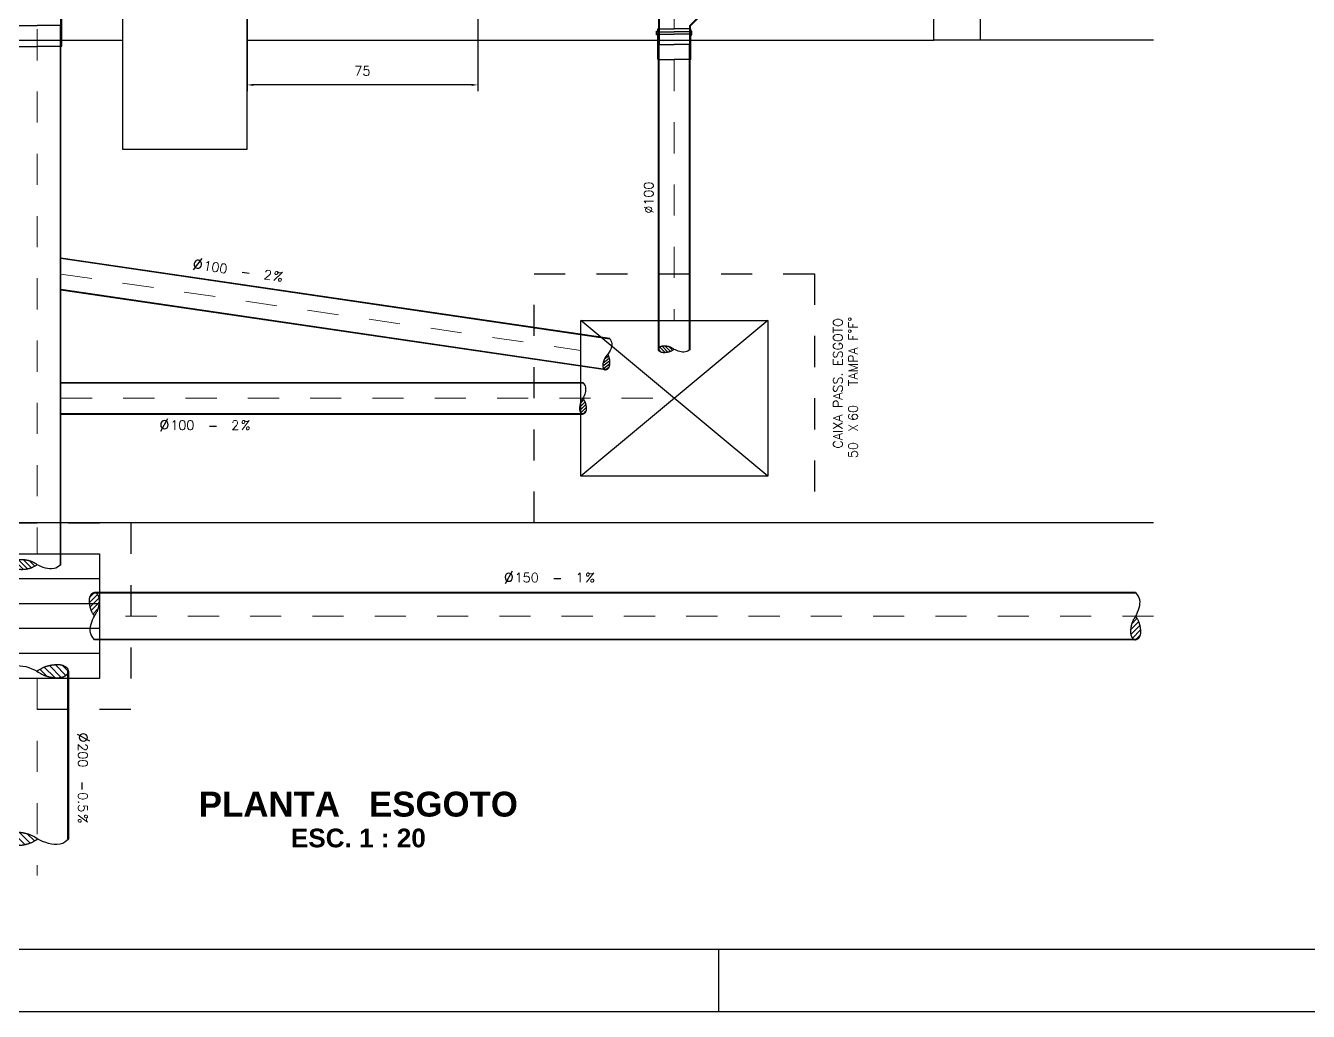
# Model space of a CAD drawing. Header units: millimetres. Extents: x -2485 to 3289, y -257 to 1952.
# Drawn here: x 36.636 to 40.754, y 15.34 to 18.506 of the extents above; entities that cross this region are included whole.
import ezdxf
from ezdxf.enums import TextEntityAlignment as Align

# ---------------------------------------------------------------- set-up
doc = ezdxf.new("R2010")
doc.units = ezdxf.units.MM
doc.header["$LTSCALE"] = 0.3
for name, pattern in [('CONTINUO', [0]), ('DASHDOT2', [0.5, 0.25, -0.125, 0, -0.125]), ('HID', [0.37, 0.07, -0.1, 0.03, -0.1, 0.07]), ('T-5CM', [0.1, 0.05, -0.05])]:
    doc.linetypes.add(name, pattern=pattern)
for name, color, linetype in [('CAIXAS', 3, 'Continuous'), ('PAREDE', 7, 'CONTINUO'), ('PILAR', 2, 'Continuous'), ('PLU', 6, 'HID'), ('TEX', 11, 'Continuous'), ('TUB', 1, 'Continuous')]:
    doc.layers.add(name, color=color, linetype=linetype)
doc.layers.add('PROJETO ESGOTO', color=1, linetype='HID', lineweight=15)
doc.layers.add('PROJETO ÁGUA PLUVIAL', color=6, linetype='HID', lineweight=15)
doc.styles.add('ROMANS', font='romans.shx', dxfattribs={"height": 0.03})
doc.styles.add('SANSSERIFBOLD', font='sasb____.pfb')
doc.dimstyles.new('20', dxfattribs={"dimtxt": 0.03, "dimasz": 0.02, "dimexe": 0.02, "dimexo": 0.02, "dimgap": 0.03, "dimtad": 1, "dimdec": 3, "dimlfac": 100, "dimdsep": 46, "dimtxsty": 'ROMANS', "dimcen": 0.02, "dimclrd": 11, "dimclre": 11, "dimclrt": 3, "dimadec": 0, "dimazin": 0, "dimtfac": 3.333333, "dimtdec": 3, "dimtix": 1, "dimtmove": 2, "dimatfit": 3, "dimfxl": 0, "dimtolj": 1, "dimarcsym": 0})

# ---------------------------------------------------------------- blocks, each defined once
blk = doc.blocks.new('ce50x60')
at = {"layer": 'CAIXAS', "linetype": 'T-5CM'}
for p, q in [((0, 0.8), (0.9, 0.8)), ((0, 0), (0, 0.8)), ((0.9, 0.8), (0.9, 0)), ((0.9, 0), (0, 0))]:
    blk.add_line(p, q, dxfattribs=at)
at = {"layer": 'CAIXAS', "color": 9, "linetype": 'Continuous'}
for p, q in [((0.15, 0.15), (0.15, 0.65)), ((0.15, 0.65), (0.75, 0.65)), ((0.75, 0.65), (0.75, 0.15)), ((0.75, 0.15), (0.15, 0.15))]:
    blk.add_line(p, q, dxfattribs=at)
at = {"layer": 'CAIXAS'}
for p, q in [((0.75, 0.65), (0.15, 0.15)), ((0.75, 0.15), (0.15, 0.65))]:
    blk.add_line(p, q, dxfattribs=at)
blk = doc.blocks.new('JS100D')
at = {"layer": 'TUB', "color": 3}
for p, q in [((-0.08, 0.049), (-0.0779, 0.0508)), ((0.13, 0.0508), (0.13, 0)), ((0.1676, 0.0508), (0.1676, 0)), ((0.1756, 0.0508), (0.1756, 0)), ((0.185, 0.0526), (0.185, 0)), ((0.13, -0.0508), (0.13, 0)), ((0.1676, -0.0508), (0.1676, 0)), ((0.1756, -0.0508), (0.1756, 0)), ((0.185, -0.0526), (0.185, 0)), ((-0.08, -0.049), (-0.0779, -0.0508)), ((0.1278, -0.056), (0.0919, -0.0919)), ((0.056, -0.1278), (0.0919, -0.0919)), ((0.0826, -0.1544), (0.1185, -0.1185)), ((0.1544, -0.0826), (0.1185, -0.1185)), ((0.1601, -0.0882), (0.1242, -0.1242)), ((0.168, -0.0936), (0.1308, -0.1308)), ((0.0882, -0.1601), (0.1242, -0.1242)), ((0.0936, -0.168), (0.1308, -0.1308))]:
    blk.add_line(p, q, dxfattribs=at)
at = {"layer": 'TUB', "color": 4}
for p, q in [((0, 0.049), (-0.08, 0.049)), ((0, 0.0508), (-0.0779, 0.0508)), ((0.1275, 0.0508), (0, 0.0508)), ((0.1282, 0.049), (0, 0.049)), ((0.1275, 0.0508), (0.1293, 0.0526)), ((0.1282, 0.049), (0.13, 0.0508)), ((0.1293, 0.0526), (0.1658, 0.0526)), ((0.13, 0.0508), (0.1676, 0.0508)), ((0.1658, 0.0566), (0.1774, 0.0566)), ((0.1658, 0.0526), (0.1658, 0.0566)), ((0.1676, 0.0508), (0.1676, 0.0548)), ((0.1676, 0.0548), (0.1756, 0.0548)), ((0.1756, 0.0548), (0.1756, 0.0508)), ((0.1756, 0.0508), (0.185, 0.0508)), ((0.1774, 0.0566), (0.1774, 0.0526)), ((0.1774, 0.0526), (0.185, 0.0526)), ((-0.0203, -0.049), (-0.08, -0.049)), ((-0.021, -0.0508), (-0.0779, -0.0508)), ((-0.021, -0.0508), (0.0542, -0.126)), ((-0.0203, -0.049), (0.056, -0.1253)), ((0.1183, -0.049), (0.1253, -0.056)), ((0.1282, -0.049), (0.1183, -0.049)), ((0.1226, -0.0508), (0.126, -0.0542)), ((0.1275, -0.0508), (0.1226, -0.0508)), ((0.1253, -0.056), (0.1278, -0.056)), ((0.126, -0.0542), (0.1286, -0.0542)), ((0.1275, -0.0508), (0.1293, -0.0526)), ((0.1278, -0.056), (0.1544, -0.0826)), ((0.1282, -0.049), (0.13, -0.0508)), ((0.1286, -0.0542), (0.1544, -0.08)), ((0.1293, -0.0526), (0.1658, -0.0526)), ((0.13, -0.0508), (0.1676, -0.0508)), ((0.1544, -0.08), (0.1573, -0.0772)), ((0.1544, -0.0826), (0.1573, -0.0798)), ((0.1573, -0.0772), (0.1655, -0.0854)), ((0.1573, -0.0798), (0.1629, -0.0854)), ((0.1658, -0.0526), (0.1658, -0.0566)), ((0.1658, -0.0566), (0.1774, -0.0566)), ((0.1676, -0.0508), (0.1676, -0.0548)), ((0.1676, -0.0548), (0.1756, -0.0548)), ((0.1756, -0.0548), (0.1756, -0.0508)), ((0.1756, -0.0508), (0.185, -0.0508)), ((0.1774, -0.0566), (0.1774, -0.0526)), ((0.1774, -0.0526), (0.185, -0.0526)), ((0.1629, -0.0854), (0.1601, -0.0882)), ((0.1601, -0.0882), (0.1667, -0.0949)), ((0.1655, -0.0854), (0.1626, -0.0882)), ((0.1626, -0.0882), (0.168, -0.0936)), ((0.0542, -0.126), (0.0542, -0.1286)), ((0.0542, -0.1286), (0.08, -0.1544)), ((0.056, -0.1253), (0.056, -0.1278)), ((0.056, -0.1278), (0.0826, -0.1544)), ((0.08, -0.1544), (0.0772, -0.1573)), ((0.0772, -0.1573), (0.0854, -0.1655)), ((0.0826, -0.1544), (0.0798, -0.1573)), ((0.0798, -0.1573), (0.0854, -0.1629)), ((0.0854, -0.1629), (0.0882, -0.1601)), ((0.0854, -0.1655), (0.0882, -0.1626)), ((0.0882, -0.1601), (0.0949, -0.1667)), ((0.0882, -0.1626), (0.0936, -0.168))]:
    blk.add_line(p, q, dxfattribs=at)
at = {"layer": 'TUB', "color": 3, "linetype": 'Continuous'}
for p in [(-0.08, 0.049), (-0.08, -0.049)]:
    blk.add_line(p, (-0.08, 0), dxfattribs=at)
blk = doc.blocks.new('l100')
at = {"layer": 'TUB', "color": 4}
for p, q in [((-0.049, 0.0518), (-0.0475, 0.0526)), ((0, 0.0508), (-0.049, 0.0508)), ((-0.0475, 0.0526), (0.0308, 0.0526)), ((0, 0.0508), (0.0326, 0.0508)), ((0.0308, 0.0566), (0.0424, 0.0566)), ((0.0308, 0.0526), (0.0308, 0.0566)), ((0.0326, 0.0548), (0.0406, 0.0548)), ((0.0326, 0.0508), (0.0326, 0.0548)), ((0.0406, 0.0548), (0.0406, 0.0508)), ((0.0406, 0.0508), (0.05, 0.0508)), ((0.0424, 0.0566), (0.0424, 0.0526)), ((0.0424, 0.0526), (0.05, 0.0526)), ((0, -0.0508), (-0.049, -0.0508)), ((-0.049, -0.0518), (-0.0475, -0.0526)), ((-0.0475, -0.0526), (0.0308, -0.0526)), ((0, -0.0508), (0.0326, -0.0508)), ((0.0308, -0.0526), (0.0308, -0.0566)), ((0.0308, -0.0566), (0.0424, -0.0566)), ((0.0326, -0.0508), (0.0326, -0.0548)), ((0.0326, -0.0548), (0.0406, -0.0548)), ((0.0406, -0.0508), (0.05, -0.0508)), ((0.0406, -0.0548), (0.0406, -0.0508)), ((0.0424, -0.0526), (0.05, -0.0526)), ((0.0424, -0.0566), (0.0424, -0.0526))]:
    blk.add_line(p, q, dxfattribs=at)
at = {"layer": 'TUB', "color": 3}
for p, q in [((-0.049, 0.0518), (-0.049, 0)), ((0, 0.0508), (0, 0)), ((0.0326, 0.0508), (0.0326, 0)), ((0.0406, 0.0508), (0.0406, 0)), ((0.05, 0.0526), (0.05, 0)), ((-0.049, -0.0518), (-0.049, 0)), ((0, -0.0508), (0, 0)), ((0.0326, -0.0508), (0.0326, 0)), ((0.0406, -0.0508), (0.0406, 0)), ((0.05, -0.0526), (0.05, 0))]:
    blk.add_line(p, q, dxfattribs=at)
blk = doc.blocks.new('L150')
at = {"layer": 'TUB', "color": 4}
for p, q in [((0.0382, 0.0849), (0.0556, 0.0849)), ((0.0382, 0.0789), (0.0382, 0.0849)), ((0.0556, 0.0849), (0.0556, 0.0789)), ((-0.067, 0.0777), (-0.06475, 0.0789)), ((0, 0.0762), (-0.067, 0.0762)), ((-0.06475, 0.0789), (0.0382, 0.0789)), ((0, 0.0762), (0.0409, 0.0762)), ((0.0409, 0.0822), (0.0529, 0.0822)), ((0.0409, 0.0762), (0.0409, 0.0822)), ((0.0529, 0.0822), (0.0529, 0.0762)), ((0.0529, 0.0762), (0.067, 0.0762)), ((0.0556, 0.0789), (0.067, 0.0789)), ((0, -0.0762), (-0.067, -0.0762)), ((-0.067, -0.0777), (-0.06475, -0.0789)), ((-0.06475, -0.0789), (0.0382, -0.0789)), ((0, -0.0762), (0.0409, -0.0762)), ((0.0382, -0.0789), (0.0382, -0.0849)), ((0.0409, -0.0762), (0.0409, -0.0822)), ((0.0409, -0.0822), (0.0529, -0.0822)), ((0.0529, -0.0762), (0.067, -0.0762)), ((0.0529, -0.0822), (0.0529, -0.0762)), ((0.0556, -0.0789), (0.067, -0.0789)), ((0.0556, -0.0849), (0.0556, -0.0789)), ((0.0382, -0.0849), (0.0556, -0.0849))]:
    blk.add_line(p, q, dxfattribs=at)
at = {"layer": 'TUB', "color": 3}
for p, q in [((-0.067, 0.0777), (-0.067, 0)), ((0, 0.0762), (0, 0)), ((0.0409, 0.0762), (0.0409, 0)), ((0.0529, 0.0762), (0.0529, 0)), ((0.067, 0.0789), (0.067, 0)), ((-0.067, -0.0777), (-0.067, 0)), ((0, -0.0762), (0, 0)), ((0.0409, -0.0762), (0.0409, 0)), ((0.0529, -0.0762), (0.0529, 0)), ((0.067, -0.0789), (0.067, 0))]:
    blk.add_line(p, q, dxfattribs=at)
blk = doc.blocks.new('CP40N')
at = {"layer": 'CAIXAS', "linetype": 'T-5CM'}
for p, q in [((-0.3, -0.3), (-0.3, 0.3)), ((-0.3, 0.3), (0.3, 0.3)), ((0.3, 0.3), (0.3, -0.3)), ((0.3, -0.3), (-0.3, -0.3))]:
    blk.add_line(p, q, dxfattribs=at)
at = {"layer": 'CAIXAS', "color": 9, "linetype": 'Continuous'}
for p, q in [((-0.2, -0.2), (-0.2, 0.2)), ((-0.2, 0.2), (0.2, 0.2)), ((0.2, 0.2), (0.2, -0.2)), ((0.2, -0.2), (-0.2, -0.2))]:
    blk.add_line(p, q, dxfattribs=at)
at = {"layer": 'CAIXAS', "color": 7}
for p, q in [((0.2, 0.12), (-0.2, 0.12)), ((0.2, 0.04), (-0.2, 0.04)), ((0.2, -0.04), (-0.2, -0.04)), ((0.2, -0.12), (-0.2, -0.12))]:
    blk.add_line(p, q, dxfattribs=at)
blk = doc.blocks.new('PE')
at = {"layer": 'TEX', "color": 9, "linetype": 'Continuous', "style": 'SANSSERIFBOLD'}
blk.add_text('PLANTA   ESGOTO', height=0.08, dxfattribs=at).set_placement((-0.0178, 0.1183), align=Align.CENTER)
at = {"layer": 'TEX', "color": 3, "linetype": 'Continuous', "style": 'SANSSERIFBOLD'}
blk.add_text('ESC. 1 : 20', height=0.06, dxfattribs=at).set_placement((-0.0178, 0.0196), align=Align.CENTER)
blk = doc.blocks.new('b100')
at = {"layer": 'TUB', "color": 7}
for p, q in [((-0.0104, -0.0292), (0.0066, -0.0121)), ((-0.0101, -0.0394), (0.0091, -0.0203)), ((-0.0081, -0.0163), (0.0031, -0.0051)), ((-0.0068, -0.0468), (0.0105, -0.0295)), ((-0.0002, -0.0508), (0.0097, -0.0409))]:
    blk.add_line(p, q, dxfattribs=at)
for points in [[(0, 0.0508), (0.0052, 0.0436), (0.007, 0.04), (0.0082, 0.0359), (0.0089, 0.0306), (0.0088, 0.0264), (0.0082, 0.0221), (0.0073, 0.0174), (0.0058, 0.0129), (0.0039, 0.0078), (0.0019, 0.0034), (0, 0)], [(0, 0), (-0.0016, -0.0026), (-0.0029, -0.0047), (-0.0039, -0.0065), (-0.0047, -0.008), (-0.0054, -0.0092), (-0.0058, -0.0102), (-0.0062, -0.0111), (-0.0065, -0.0118), (-0.0068, -0.0126), (-0.0071, -0.0132), (-0.0073, -0.0139), (-0.0075, -0.0145), (-0.0077, -0.0151), (-0.0079, -0.0157), (-0.0081, -0.0162), (-0.0083, -0.0168), (-0.0084, -0.0173), (-0.0085, -0.0179), (-0.0087, -0.0184), (-0.0088, -0.0189), (-0.0089, -0.0195), (-0.009, -0.02), (-0.0092, -0.0206), (-0.0093, -0.0212), (-0.0094, -0.0218), (-0.0095, -0.0224), (-0.0097, -0.023), (-0.0098, -0.0237), (-0.0099, -0.0243), (-0.01, -0.025), (-0.0101, -0.0257), (-0.0102, -0.0264), (-0.0103, -0.0271), (-0.0103, -0.0278), (-0.0104, -0.0286), (-0.0105, -0.0293), (-0.0105, -0.03), (-0.0105, -0.0308), (-0.0106, -0.0315), (-0.0106, -0.0322), (-0.0106, -0.0329), (-0.0106, -0.0335), (-0.0106, -0.0342), (-0.0106, -0.0348), (-0.0105, -0.0354), (-0.0105, -0.036), (-0.0105, -0.0366), (-0.0104, -0.0372), (-0.0104, -0.0377), (-0.0103, -0.0383), (-0.0102, -0.0388), (-0.0101, -0.0393), (-0.01, -0.0398), (-0.0099, -0.0403), (-0.0097, -0.0408), (-0.0095, -0.0413), (-0.0094, -0.0418), (-0.0092, -0.0424), (-0.0089, -0.0429), (-0.0087, -0.0433), (-0.0085, -0.0438), (-0.0082, -0.0443), (-0.008, -0.0447), (-0.0078, -0.0452), (-0.0075, -0.0456), (-0.0073, -0.046), (-0.0071, -0.0463), (-0.0068, -0.0467), (-0.0066, -0.047), (-0.0064, -0.0473), (-0.0062, -0.0476), (-0.006, -0.0478), (-0.0058, -0.0481), (-0.0056, -0.0483), (-0.0053, -0.0485), (-0.0051, -0.0487), (-0.0049, -0.0489), (-0.0046, -0.049), (-0.0044, -0.0492), (-0.0041, -0.0494), (-0.0038, -0.0495), (-0.0035, -0.0497), (-0.0031, -0.0499), (-0.0027, -0.05), (-0.0022, -0.0502), (-0.0016, -0.0504), (-0.0008, -0.0506), (0, -0.0508)], [(0, 0), (0.0016, -0.0026), (0.0029, -0.0047), (0.0039, -0.0065), (0.0047, -0.008), (0.0054, -0.0092), (0.0058, -0.0102), (0.0062, -0.0111), (0.0065, -0.0118), (0.0068, -0.0126), (0.0071, -0.0132), (0.0073, -0.0139), (0.0075, -0.0145), (0.0077, -0.0151), (0.0079, -0.0157), (0.0081, -0.0162), (0.0083, -0.0168), (0.0084, -0.0173), (0.0085, -0.0179), (0.0087, -0.0184), (0.0088, -0.0189), (0.0089, -0.0195), (0.009, -0.02), (0.0092, -0.0206), (0.0093, -0.0212), (0.0094, -0.0218), (0.0095, -0.0224), (0.0097, -0.023), (0.0098, -0.0237), (0.0099, -0.0243), (0.01, -0.025), (0.0101, -0.0257), (0.0102, -0.0264), (0.0103, -0.0271), (0.0103, -0.0278), (0.0104, -0.0286), (0.0105, -0.0293), (0.0105, -0.03), (0.0105, -0.0308), (0.0106, -0.0315), (0.0106, -0.0322), (0.0106, -0.0329), (0.0106, -0.0335), (0.0106, -0.0342), (0.0106, -0.0348), (0.0105, -0.0354), (0.0105, -0.036), (0.0105, -0.0366), (0.0104, -0.0372), (0.0104, -0.0377), (0.0103, -0.0383), (0.0102, -0.0388), (0.0101, -0.0393), (0.01, -0.0398), (0.0099, -0.0403), (0.0097, -0.0408), (0.0095, -0.0413), (0.0094, -0.0418), (0.0092, -0.0424), (0.0089, -0.0429), (0.0087, -0.0433), (0.0085, -0.0438), (0.0082, -0.0443), (0.008, -0.0447), (0.0078, -0.0452), (0.0075, -0.0456), (0.0073, -0.046), (0.0071, -0.0463), (0.0068, -0.0467), (0.0066, -0.047), (0.0064, -0.0473), (0.0062, -0.0476), (0.006, -0.0478), (0.0058, -0.0481), (0.0056, -0.0483), (0.0053, -0.0485), (0.0051, -0.0487), (0.0049, -0.0489), (0.0046, -0.049), (0.0044, -0.0492), (0.0041, -0.0494), (0.0038, -0.0495), (0.0035, -0.0497), (0.0031, -0.0499), (0.0027, -0.05), (0.0022, -0.0502), (0.0016, -0.0504), (0.0008, -0.0506), (0, -0.0508)]]:
    blk.add_lwpolyline(points, dxfattribs=at)
blk = doc.blocks.new('100')
at = {"layer": 'TEX', "color": 9, "style": 'ROMANS'}
blk.add_text('%%c100', height=0.03, dxfattribs=at).set_placement((0, 0))
blk = doc.blocks.new('B150')
at = {"layer": 'TUB', "color": 7}
for p, q in [((-0.0157, -0.0438), (0.01, -0.0182)), ((-0.0151, -0.0592), (0.0137, -0.0304)), ((-0.0121, -0.0244), (0.0046, -0.0076)), ((-0.0102, -0.0701), (0.0157, -0.0443)), ((-0.0003, -0.0761), (0.0145, -0.0614))]:
    blk.add_line(p, q, dxfattribs=at)
for points in [[(0, 0.0762), (0.0078, 0.0654), (0.0105, 0.06), (0.0123, 0.0539), (0.0133, 0.046), (0.0132, 0.0396), (0.0123, 0.0331), (0.0109, 0.026), (0.0086, 0.0194), (0.0058, 0.0117), (0.0028, 0.0052), (0, 0)], [(0, 0), (-0.0024, -0.0039), (-0.0043, -0.0071), (-0.0059, -0.0097), (-0.0071, -0.012), (-0.008, -0.0138), (-0.0088, -0.0153), (-0.0093, -0.0166), (-0.0098, -0.0177), (-0.0102, -0.0188), (-0.0106, -0.0199), (-0.011, -0.0208), (-0.0113, -0.0218), (-0.0116, -0.0227), (-0.0119, -0.0235), (-0.0121, -0.0244), (-0.0124, -0.0252), (-0.0126, -0.026), (-0.0128, -0.0268), (-0.013, -0.0276), (-0.0132, -0.0284), (-0.0134, -0.0292), (-0.0136, -0.03), (-0.0138, -0.0309), (-0.0139, -0.0318), (-0.0141, -0.0326), (-0.0143, -0.0336), (-0.0145, -0.0345), (-0.0147, -0.0355), (-0.0148, -0.0365), (-0.015, -0.0375), (-0.0151, -0.0385), (-0.0153, -0.0396), (-0.0154, -0.0407), (-0.0155, -0.0418), (-0.0156, -0.0429), (-0.0157, -0.044), (-0.0157, -0.0451), (-0.0158, -0.0461), (-0.0158, -0.0472), (-0.0159, -0.0483), (-0.0159, -0.0493), (-0.0159, -0.0503), (-0.0159, -0.0513), (-0.0158, -0.0522), (-0.0158, -0.0532), (-0.0158, -0.0541), (-0.0157, -0.0549), (-0.0156, -0.0558), (-0.0155, -0.0566), (-0.0154, -0.0574), (-0.0153, -0.0582), (-0.0151, -0.059), (-0.015, -0.0597), (-0.0148, -0.0605), (-0.0146, -0.0613), (-0.0143, -0.062), (-0.014, -0.0628), (-0.0137, -0.0635), (-0.0134, -0.0643), (-0.0131, -0.065), (-0.0127, -0.0657), (-0.0124, -0.0664), (-0.012, -0.0671), (-0.0116, -0.0678), (-0.0113, -0.0684), (-0.0109, -0.069), (-0.0106, -0.0695), (-0.0103, -0.07), (-0.0099, -0.0705), (-0.0096, -0.0709), (-0.0093, -0.0714), (-0.009, -0.0717), (-0.0087, -0.0721), (-0.0083, -0.0724), (-0.008, -0.0727), (-0.0077, -0.073), (-0.0073, -0.0733), (-0.007, -0.0736), (-0.0066, -0.0738), (-0.0062, -0.0741), (-0.0057, -0.0743), (-0.0053, -0.0746), (-0.0047, -0.0748), (-0.004, -0.0751), (-0.0033, -0.0753), (-0.0023, -0.0756), (-0.0013, -0.0759), (0, -0.0762)], [(0, 0), (0.0024, -0.0039), (0.0043, -0.0071), (0.0059, -0.0097), (0.0071, -0.012), (0.008, -0.0138), (0.0088, -0.0153), (0.0093, -0.0166), (0.0098, -0.0177), (0.0102, -0.0188), (0.0106, -0.0199), (0.011, -0.0208), (0.0113, -0.0218), (0.0116, -0.0227), (0.0119, -0.0235), (0.0121, -0.0244), (0.0124, -0.0252), (0.0126, -0.026), (0.0128, -0.0268), (0.013, -0.0276), (0.0132, -0.0284), (0.0134, -0.0292), (0.0136, -0.03), (0.0138, -0.0309), (0.0139, -0.0318), (0.0141, -0.0326), (0.0143, -0.0336), (0.0145, -0.0345), (0.0147, -0.0355), (0.0148, -0.0365), (0.015, -0.0375), (0.0151, -0.0385), (0.0153, -0.0396), (0.0154, -0.0407), (0.0155, -0.0418), (0.0156, -0.0429), (0.0157, -0.044), (0.0157, -0.0451), (0.0158, -0.0461), (0.0158, -0.0472), (0.0159, -0.0483), (0.0159, -0.0493), (0.0159, -0.0503), (0.0159, -0.0513), (0.0158, -0.0522), (0.0158, -0.0532), (0.0158, -0.0541), (0.0157, -0.0549), (0.0156, -0.0558), (0.0155, -0.0566), (0.0154, -0.0574), (0.0153, -0.0582), (0.0151, -0.059), (0.015, -0.0597), (0.0148, -0.0605), (0.0146, -0.0613), (0.0143, -0.062), (0.014, -0.0628), (0.0137, -0.0635), (0.0134, -0.0643), (0.0131, -0.065), (0.0127, -0.0657), (0.0124, -0.0664), (0.012, -0.0671), (0.0116, -0.0678), (0.0113, -0.0684), (0.0109, -0.069), (0.0106, -0.0695), (0.0103, -0.07), (0.0099, -0.0705), (0.0096, -0.0709), (0.0093, -0.0714), (0.009, -0.0717), (0.0087, -0.0721), (0.0083, -0.0724), (0.008, -0.0727), (0.0077, -0.073), (0.0073, -0.0733), (0.007, -0.0736), (0.0066, -0.0738), (0.0062, -0.0741), (0.0057, -0.0743), (0.0053, -0.0746), (0.0047, -0.0748), (0.004, -0.0751), (0.0033, -0.0753), (0.0023, -0.0756), (0.0013, -0.0759), (0, -0.0762)]]:
    blk.add_lwpolyline(points, dxfattribs=at)
blk = doc.blocks.new('*D236')
at = {"layer": 'TEX', "color": 11, "lineweight": -2}
for p, q in [((38.0872, 18.7888), (38.0872, 18.2952)), ((37.3465, 18.5888), (37.3465, 18.2952)), ((38.0672, 18.3152), (37.3665, 18.3152))]:
    blk.add_line(p, q, dxfattribs=at)
at = {"layer": 'TEX', "color": 11}
for points in [[(37.3665, 18.3186), (37.3665, 18.3119), (37.3465, 18.3152)], [(38.0672, 18.3186), (38.0672, 18.3119), (38.0872, 18.3152)]]:
    blk.add_solid(points, dxfattribs=at)
at = {"layer": 'TEX', "color": 3, "insert": (37.7169, 18.3602), "char_height": 0.03, "attachment_point": 5, "style": 'ROMANS'}
blk.add_mtext('\\A1;75', dxfattribs=at)
blk = doc.blocks.new('DD')
at = {"layer": 'TEX', "color": 9}
blk.add_line((0.1881, 0.0234), (0.2108, 0.0234), dxfattribs=at)
at = {"layer": 'TEX', "color": 9, "style": 'ROMANS'}
for s, height, p in [('%%c', 0.04, (0.0265, 0.0079)), ('%', 0.03, (0.2889, 0.0116))]:
    blk.add_text(s, height=height, dxfattribs=at).set_placement(p)
blk.add_attdef('N', (0.0624, 0.0116), '', height=0.03, dxfattribs=at)
blk.add_attdef('INCL', text='', height=0.03, dxfattribs=at).set_placement((0.2837, 0.0116), align=Align.RIGHT)
blk = doc.blocks.new('B200')
at = {"layer": 'TUB', "color": 7}
for p, q in [((-0.0206, -0.0567), (0.0136, -0.0225)), ((-0.0198, -0.0772), (0.0185, -0.0389)), ((-0.0159, -0.0308), (0.0065, -0.0085)), ((-0.0132, -0.0918), (0.0213, -0.0573)), ((0, -0.0998), (0.0197, -0.0801))]:
    blk.add_line(p, q, dxfattribs=at)
for points in [[(0.0003, 0.0999), (0.0107, 0.0888), (0.0143, 0.0817), (0.0167, 0.0735), (0.0181, 0.063), (0.0179, 0.0545), (0.0167, 0.0458), (0.0149, 0.0364), (0.0118, 0.0275), (0.0081, 0.0173), (0.0041, 0.0086), (0.0003, 0.0017)], [(0.0003, 0.0017), (-0.0028, -0.0034), (-0.0054, -0.0077), (-0.0075, -0.0113), (-0.0091, -0.0143), (-0.0104, -0.0167), (-0.0113, -0.0187), (-0.0121, -0.0204), (-0.0127, -0.022), (-0.0133, -0.0234), (-0.0138, -0.0248), (-0.0143, -0.0261), (-0.0147, -0.0273), (-0.0151, -0.0285), (-0.0155, -0.0297), (-0.0159, -0.0308), (-0.0162, -0.0319), (-0.0165, -0.033), (-0.0168, -0.034), (-0.017, -0.0351), (-0.0173, -0.0362), (-0.0175, -0.0373), (-0.0178, -0.0384), (-0.018, -0.0395), (-0.0182, -0.0406), (-0.0185, -0.0418), (-0.0187, -0.0431), (-0.019, -0.0443), (-0.0192, -0.0456), (-0.0194, -0.0469), (-0.0196, -0.0483), (-0.0198, -0.0497), (-0.02, -0.0511), (-0.0202, -0.0525), (-0.0203, -0.054), (-0.0205, -0.0555), (-0.0206, -0.0569), (-0.0207, -0.0584), (-0.0207, -0.0598), (-0.0208, -0.0613), (-0.0208, -0.0627), (-0.0208, -0.0641), (-0.0208, -0.0654), (-0.0208, -0.0667), (-0.0208, -0.068), (-0.0208, -0.0692), (-0.0207, -0.0704), (-0.0206, -0.0716), (-0.0205, -0.0727), (-0.0204, -0.0738), (-0.0202, -0.0749), (-0.0201, -0.0759), (-0.0199, -0.077), (-0.0196, -0.078), (-0.0194, -0.079), (-0.0191, -0.08), (-0.0188, -0.081), (-0.0184, -0.082), (-0.018, -0.083), (-0.0176, -0.084), (-0.0171, -0.085), (-0.0166, -0.086), (-0.0162, -0.0869), (-0.0157, -0.0878), (-0.0152, -0.0887), (-0.0147, -0.0895), (-0.0143, -0.0903), (-0.0138, -0.091), (-0.0134, -0.0917), (-0.0129, -0.0923), (-0.0125, -0.0929), (-0.0121, -0.0934), (-0.0116, -0.094), (-0.0112, -0.0944), (-0.0108, -0.0949), (-0.0104, -0.0953), (-0.0099, -0.0957), (-0.0094, -0.0961), (-0.009, -0.0964), (-0.0085, -0.0967), (-0.0079, -0.0971), (-0.0073, -0.0974), (-0.0067, -0.0977), (-0.0059, -0.0981), (-0.0051, -0.0984), (-0.004, -0.0987), (-0.0028, -0.0991), (-0.0014, -0.0995), (0.0003, -0.0999)], [(0.0003, 0.0017), (0.0035, -0.0034), (0.0061, -0.0077), (0.0081, -0.0113), (0.0098, -0.0143), (0.011, -0.0167), (0.012, -0.0187), (0.0128, -0.0204), (0.0134, -0.022), (0.014, -0.0234), (0.0145, -0.0248), (0.015, -0.0261), (0.0154, -0.0273), (0.0158, -0.0285), (0.0162, -0.0297), (0.0165, -0.0308), (0.0168, -0.0319), (0.0171, -0.033), (0.0174, -0.034), (0.0177, -0.0351), (0.0179, -0.0362), (0.0182, -0.0373), (0.0184, -0.0384), (0.0187, -0.0395), (0.0189, -0.0406), (0.0191, -0.0418), (0.0194, -0.0431), (0.0196, -0.0443), (0.0199, -0.0456), (0.0201, -0.0469), (0.0203, -0.0483), (0.0205, -0.0497), (0.0207, -0.0511), (0.0209, -0.0525), (0.021, -0.054), (0.0211, -0.0555), (0.0212, -0.0569), (0.0213, -0.0584), (0.0214, -0.0598), (0.0214, -0.0613), (0.0215, -0.0627), (0.0215, -0.0641), (0.0215, -0.0654), (0.0215, -0.0667), (0.0215, -0.068), (0.0214, -0.0692), (0.0213, -0.0704), (0.0213, -0.0716), (0.0212, -0.0727), (0.021, -0.0738), (0.0209, -0.0749), (0.0207, -0.0759), (0.0205, -0.077), (0.0203, -0.078), (0.02, -0.079), (0.0197, -0.08), (0.0194, -0.081), (0.019, -0.082), (0.0186, -0.083), (0.0182, -0.084), (0.0178, -0.085), (0.0173, -0.086), (0.0168, -0.0869), (0.0163, -0.0878), (0.0159, -0.0887), (0.0154, -0.0895), (0.0149, -0.0903), (0.0145, -0.091), (0.014, -0.0917), (0.0136, -0.0923), (0.0131, -0.0929), (0.0127, -0.0934), (0.0123, -0.094), (0.0119, -0.0944), (0.0114, -0.0949), (0.011, -0.0953), (0.0106, -0.0957), (0.0101, -0.0961), (0.0096, -0.0964), (0.0091, -0.0967), (0.0086, -0.0971), (0.008, -0.0974), (0.0073, -0.0977), (0.0066, -0.0981), (0.0057, -0.0984), (0.0047, -0.0987), (0.0035, -0.0991), (0.002, -0.0995), (0.0003, -0.0999)]]:
    blk.add_lwpolyline(points, dxfattribs=at)
blk = doc.blocks.new('B200E')
at = {"layer": 'TUB', "color": 4}
for p, q in [((-0.0236, 0.0974), (0.5155, 0.0974)), ((-0.0232, 0.0999), (0.5158, 0.0999)), ((-0.0236, -0.0974), (0.5155, -0.0974)), ((-0.0232, -0.0999), (0.5158, -0.0999))]:
    blk.add_line(p, q, dxfattribs=at)
at = {"layer": 'TUB', "rotation": 180}
blk.add_blockref('B200', (-0.0232, 0), dxfattribs=at)
at = {"layer": 'TUB'}
blk.add_blockref('B200', (0.5155, 0), dxfattribs=at)
blk = doc.blocks.new('CE')
at = {"layer": 'TEX', "color": 9, "linetype": 'DASHDOT2', "style": 'ROMANS'}
for s, p in [('CAIXA PASS. ESGOTO', (0.2465, 0.0088)), ('TAMPA F%%DF%%D', (0.3488, -0.0398))]:
    blk.add_text(s, height=0.03, dxfattribs=at).set_placement(p, align=Align.CENTER)
at = {"layer": 'TEX', "color": 9, "style": 'ROMANS'}
blk.add_text('X', height=0.03, dxfattribs=at).set_placement((0.1036, -0.0398), align=Align.CENTER)
for tag, p in [('LARG', (0.0063, -0.0398)), ('COMP', (0.1257, -0.0398))]:
    blk.add_attdef(tag, p, '', height=0.03, dxfattribs=at)

msp = doc.modelspace()

# ---------------------------------------------------------------- linework, layer by layer
at = {"color": 12, "linetype": 'Continuous'}
msp.add_line((33.74, 15.539655), (49.66, 15.539655), dxfattribs=at)
at = {"color": 5, "linetype": 'Continuous'}
msp.add_line((38.86, 15.539655), (38.86, 15.339655), dxfattribs=at)
at = {"color": 4, "linetype": 'Continuous'}
msp.add_line((33.24, 15.339655), (49.86, 15.339655), dxfattribs=at)
at = {"layer": 'PAREDE'}
for p, q in [((39.701499, 18.458839), (39.701499, 22.479846)), ((39.551499, 18.458839), (39.551499, 20.468839)), ((36.406499, 18.458839), (36.946499, 18.458839)), ((37.346499, 18.458839), (39.551499, 18.458839)), ((39.701499, 18.458839), (39.551499, 18.458839)), ((40.256429, 18.458839), (39.701499, 18.458839)), ((40.256429, 16.908839), (34.262951, 16.908839))]:
    msp.add_line(p, q, dxfattribs=at)
at = {"layer": 'PILAR'}
msp.add_lwpolyline([(36.946499, 18.108839), (37.346499, 18.108839), (37.346499, 18.608839), (36.946499, 18.608839)], close=True, dxfattribs=at)
at = {"layer": 'PROJETO ESGOTO'}
for p, q in [((38.718021, 21.195362), (38.718021, 17.558839)), ((36.672875, 18.694108), (36.672875, 16.808839)), ((36.749075, 17.707835), (38.418021, 17.462731)), ((36.749075, 17.308839), (38.718021, 17.308839)), ((40.256429, 16.608839), (36.872875, 16.608839)), ((36.672875, 16.408839), (36.672875, 15.776481))]:
    msp.add_line(p, q, dxfattribs=at)
at = {"layer": 'TUB', "color": 4}
for p, q in [((36.747275, 16.774121), (36.747275, 18.505608)), ((36.749075, 16.774121), (36.749075, 18.505608)), ((38.667221, 17.465777), (38.667221, 18.445362)), ((38.669021, 17.465777), (38.669021, 18.445362)), ((38.767021, 17.465777), (38.767021, 18.445362)), ((38.768821, 17.465777), (38.768821, 18.445362)), ((38.511541, 17.500341), (36.749075, 17.75918)), ((38.511279, 17.49856), (36.749075, 17.75736)), ((38.497039, 17.4016), (36.749075, 17.658309)), ((38.496778, 17.39982), (36.749075, 17.65649)), ((36.749075, 17.359639), (38.424611, 17.359639)), ((36.749075, 17.357839), (38.424611, 17.357839)), ((36.749075, 17.259839), (38.424611, 17.259839)), ((36.749075, 17.258039), (38.424611, 17.258039)), ((40.198756, 16.685039), (36.856494, 16.685039)), ((40.198756, 16.683239), (36.856494, 16.683239)), ((40.198756, 16.534439), (36.856494, 16.534439)), ((40.198756, 16.532639), (36.856494, 16.532639))]:
    msp.add_line(p, q, dxfattribs=at)

# ---------------------------------------------------------------- block references
at = {"layer": 'PLU', "rotation": 180}
msp.add_blockref('B150', (36.856494, 16.608839), dxfattribs=at)
at = {"layer": 'PROJETO ESGOTO', "rotation": 90}
for name, p in [('JS100D', (38.718021, 18.525362)), ('l100', (38.718021, 18.445362))]:
    msp.add_blockref(name, p, dxfattribs=at)
at = {"layer": 'PROJETO ESGOTO'}
msp.add_blockref('ce50x60', (38.268021, 16.908839), dxfattribs=at)
at = {"layer": 'PROJETO ÁGUA PLUVIAL', "rotation": 90}
msp.add_blockref('L150', (36.672875, 18.505608), dxfattribs=at)
at = {"layer": 'PROJETO ÁGUA PLUVIAL'}
msp.add_blockref('CP40N', (36.672875, 16.608839), dxfattribs=at)
at = {"layer": 'TEX'}
for name, p, rotation in [('100', (38.650996, 17.901818), 90), ('B200E', (36.672875, 16.408839), 270)]:
    msp.add_blockref(name, p, dxfattribs=dict(at, rotation=rotation))
for name, p, rotation, values in [('DD', (37.141437, 17.718144), 351.6457961862333, {'N': '100', 'INCL': '2'}), ('CE', (39.267262, 17.110274), 90, {'LARG': '50', 'COMP': '60'}), ('DD', (36.79279, 16.262951), 270, {'N': '200', 'INCL': '0.5'})]:
    msp.add_blockref(name, p, dxfattribs=dict(at, rotation=rotation)).add_auto_attribs(values)
for p, values in [((37.037564, 17.195696), {'N': '100', 'INCL': '2'}), ((38.143333, 16.706269), {'N': '150', 'INCL': '1'})]:
    msp.add_blockref('DD', p, dxfattribs=at).add_auto_attribs(values)
msp.add_blockref('PE', (37.721565, 15.84692), dxfattribs=at)
at = {"layer": 'TUB'}
for name, p, rotation in [('b100', (38.504159, 17.45008), 351.6451853060127), ('b100', (38.718021, 17.465777), 270), ('B150', (36.672875, 16.774121), 270)]:
    msp.add_blockref(name, p, dxfattribs=dict(at, rotation=rotation))
msp.add_blockref('b100', (38.424611, 17.308839), dxfattribs=at)
at = {"layer": 'TUB', "color": 5}
msp.add_blockref('B150', (40.198756, 16.608839), dxfattribs=at)

# ---------------------------------------------------------------- dimensions: what is measured, and where the dimension line sits
at = {"layer": 'TEX'}
dim = msp.add_linear_dim(base=(37.346499, 18.315232), p1=(38.087234, 18.808839), p2=(37.346499, 18.608839), text='75', dimstyle='20', dxfattribs=at)
dim.commit()
dim.dimension.update_dxf_attribs({"geometry": '*D236', "text_midpoint": (37.716866, 18.360232)})

doc.saveas('drawing.dxf')
